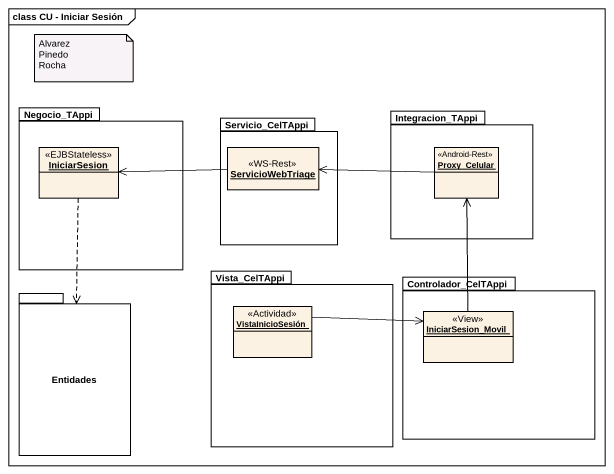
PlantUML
@startuml
mainframe class CU - Iniciar Sesión
hide circle
hide empty members
package Negocio_TAppi {
  object IniciarSesion <<EJBStateless>>
}
package Servicio_CelTAppi {
  object ServicioWebTriage <<WS-Rest>>
}
package Integracion_TAppi {
  object Proxy_Celular <<Android-Rest>>
}
package Vista_CelTAppi {
  object VistaInicioSesión <<Actividad>>
}
package Entidades {
}
package Controlador_CelTAppi {
  object IniciarSesion_Movil <<View>>
}
IniciarSesion ..> Entidades
ServicioWebTriage -left-> IniciarSesion
Proxy_Celular -left-> ServicioWebTriage
VistaInicioSesión -right-> IniciarSesion_Movil
IniciarSesion_Movil -up-> Proxy_Celular
note as N1
  Alvarez
  Pinedo
  Rocha
end note
@enduml
